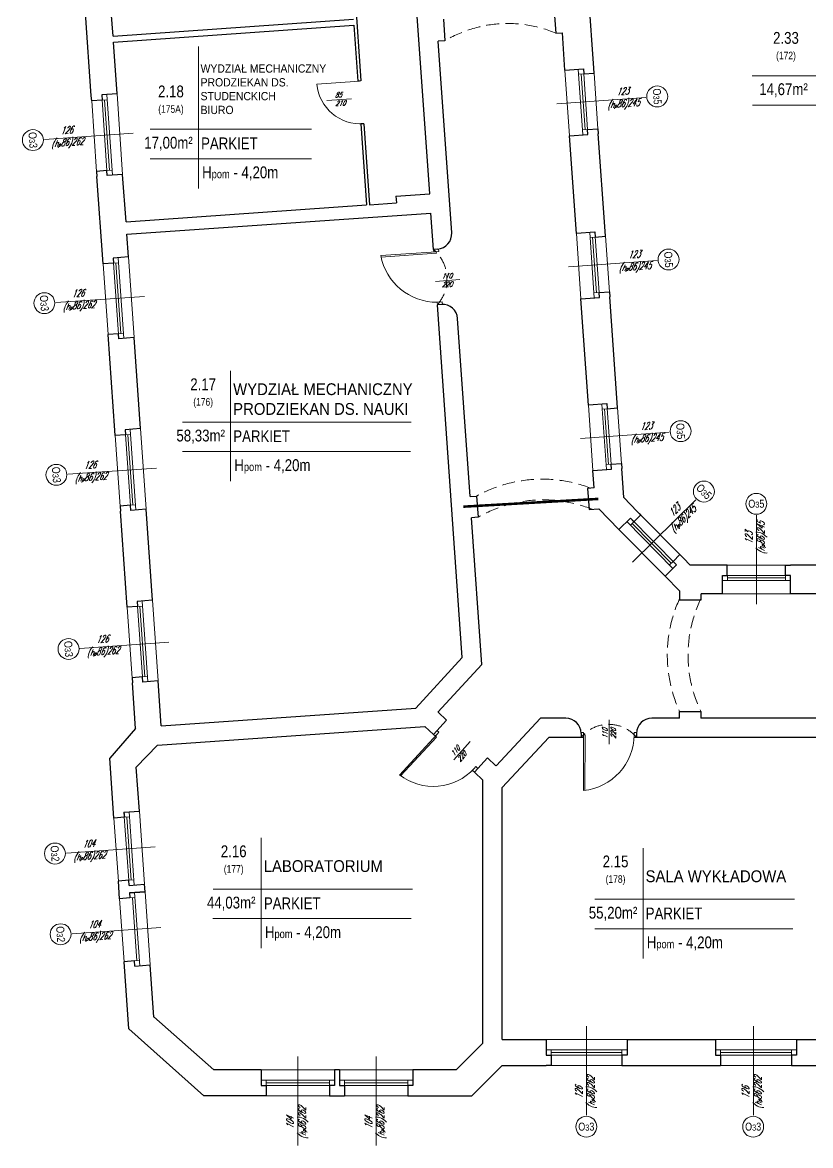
# Model space of a CAD drawing. Header units: millimetres. Extents: x -18485 to 40303, y -22087 to 35064.
# Drawn here: x 1780 to 3339, y 5087 to 7310 of the extents above; entities that cross this region are included whole.
import ezdxf

# ---------------------------------------------------------------- set-up
doc = ezdxf.new("R2010")
doc.units = ezdxf.units.MM
doc.linetypes.add('ACAD_ISO12W100', pattern=[21, 12, -3, 0, -3, 0, -3])
doc.linetypes.add('DASHED', pattern=[19.05, 12.7, -6.35])
for name, color, linetype, lineweight in [('01 parter - ściany', 2, 'Continuous', 25), ('03-01_okna', 5, 'Continuous', 15), ('03_drzwi', 1, 'Continuous', 0), ('04-1_widok', 251, 'Continuous', 5), ('04-2_nad', 251, 'DASHED', 5), ('05-03_opis', 10, 'Continuous', 5)]:
    doc.layers.add(name, color=color, linetype=linetype, lineweight=lineweight)
doc.styles.add('ariel', font='arial.ttf', dxfattribs={"width": 0.8})
doc.styles.add('ariel_wym', font='simplex.shx', dxfattribs={"width": 0.65, "oblique": 25})

msp = doc.modelspace()

# ---------------------------------------------------------------- linework, layer by layer
at = {"layer": '01 parter - ściany'}
for p, q in [((2585.6, 6970.6), (2533.4, 7716.7)), ((2421.7, 7594.5), (2449.7, 7194.1)), ((2910, 7219.3), (2896.5, 7412.3)), ((1916.4, 7164.9), (1905, 7328)), ((1959.3, 7283), (1955.9, 7331.5)), ((1959.3, 7283), (2435.1, 7316.3)), ((2612.7, 7316.3), (2615.7, 7273.4)), ((2832, 7331.6), (2835, 7288.7)), ((1960.1, 7271.1), (2435.9, 7304.4)), ((2435.9, 7304.4), (2443.7, 7193.7)), ((2835, 7288.7), (2848, 7289.6)), ((1967.3, 7168.4), (1960.1, 7271.1)), ((2615.7, 7273.4), (2602.6, 7272.5)), ((2629.1, 6893.4), (2602.6, 7272.5)), ((2853.2, 7215.1), (2848, 7289.4)), ((2853.2, 7215.3), (2889.6, 7217.9)), ((2449.7, 7194.1), (2443.7, 7193.7)), ((1917.1, 7154.9), (1916.4, 7164.9)), ((1937.6, 7156.3), (1917.1, 7154.9)), ((1967.3, 7168.4), (1936.9, 7166.3)), ((1936.9, 7166.3), (1937.6, 7156.3)), ((2455.6, 7109.4), (2449.6, 7108.9)), ((2449.6, 7109.1), (2460.8, 6948.8)), ((2455.6, 7109.4), (2466.8, 6949.2)), ((2932.6, 6896.6), (2919.1, 7089.6)), ((2862.2, 7085.6), (2898.7, 7088.2)), ((2875.8, 6892.4), (2862.3, 7085.4)), ((1947.3, 7016.7), (1926.9, 7015.2)), ((1926.9, 7015.2), (1927.6, 7005.2)), ((1939.7, 6832.2), (1927.6, 7005.2)), ((1948, 7006.7), (1947.3, 7016.7)), ((1978.4, 7008.8), (1948, 7006.7)), ((1985, 6915.5), (1978.4, 7008.8)), ((2518.8, 6965.9), (2585.6, 6970.6)), ((2518.8, 6965.9), (2519.7, 6952.9)), ((1985, 6915.5), (2460.8, 6948.8)), ((2466.8, 6949.2), (2519.7, 6952.9)), ((1986.7, 6890.6), (2588.2, 6932.7)), ((2593.3, 6860.8), (2588.2, 6932.7)), ((1989.9, 6845.7), (1986.7, 6890.6)), ((2875.7, 6892.6), (2912.2, 6895.2)), ((1989.9, 6845.7), (1959.4, 6843.6)), ((2601.2, 6861.4), (2593.3, 6860.8)), ((1960.1, 6833.6), (1939.7, 6832.2)), ((1959.4, 6843.6), (1960.1, 6833.6)), ((2884.8, 6762.9), (2921.2, 6765.5)), ((2899.5, 6552.7), (2884.8, 6762.7)), ((2956.4, 6556.9), (2941.7, 6766.9)), ((2608.9, 6751.7), (2600.9, 6751.1)), ((2649.7, 6053.1), (2600.9, 6751.1)), ((2665.6, 6371.7), (2640.9, 6723.8)), ((1969.9, 6693.9), (1949.4, 6692.5)), ((1962.7, 6502.5), (1949.4, 6692.5)), ((1970.6, 6684), (1969.9, 6693.9)), ((2001, 6686.1), (1970.6, 6684)), ((2013.6, 6506), (2001, 6686.1)), ((2899.5, 6552.9), (2935.9, 6555.5)), ((1963.4, 6492.5), (1962.7, 6502.5)), ((1983.9, 6493.9), (1963.4, 6492.5)), ((2013.6, 6506), (1983.2, 6503.9)), ((1983.2, 6503.9), (1983.9, 6493.9)), ((2908.6, 6423.3), (2945, 6425.8)), ((2911, 6388.6), (2908.6, 6423)), ((2969.4, 6369.7), (2965.4, 6427.2)), ((2911, 6388.8), (2898, 6387.9)), ((2898, 6387.9), (2900.9, 6346)), ((2665.6, 6371.7), (2678.5, 6372.6)), ((2678.5, 6372.6), (2681.5, 6330.7)), ((2996.3, 6342.4), (2969.4, 6369.7)), ((1993.6, 6354.3), (1973.2, 6352.8)), ((1973.2, 6352.8), (1973.9, 6342.9)), ((1987.2, 6152.8), (1973.9, 6342.9)), ((1994.3, 6344.3), (1993.6, 6354.3)), ((2024.8, 6346.4), (1994.3, 6344.3)), ((2037.4, 6166.4), (2024.8, 6346.4)), ((2900.9, 6346), (2919.9, 6347.4)), ((2960, 6306.6), (2919.9, 6347.4)), ((2681.5, 6330.7), (2668.5, 6329.8)), ((2688.8, 6039.5), (2668.5, 6329.8)), ((2982.7, 6329), (2960, 6306.6)), ((3101, 6236), (3087.5, 6249.7)), ((3073.9, 6236.3), (3051.1, 6214)), ((3165, 6236), (3101, 6236)), ((3490.9, 6236), (3299.5, 6236)), ((3490.9, 6236), (3299.5, 6236)), ((3079.6, 6185), (3051.1, 6214)), ((3165, 6179), (3165, 6215.5)), ((3299.5, 6179), (3299.5, 6215.5)), ((3299.5, 6179), (3299.5, 6215.5)), ((3299.5, 6179), (3299.5, 6215.5)), ((3079.6, 6185), (3079.6, 6167.6)), ((3122.6, 6167.6), (3122.6, 6179)), ((3165, 6179), (3122.6, 6179)), ((3490.9, 6179), (3299.4, 6179)), ((2037.4, 6166.4), (2006.9, 6164.2)), ((2006.9, 6164.2), (2007.6, 6154.3)), ((3079.6, 6167.6), (3122.6, 6167.6)), ((2007.6, 6154.3), (1987.2, 6152.8)), ((2558, 5953.2), (2649.7, 6053.1)), ((2601.9, 5944.9), (2688.8, 6039.5)), ((2017.4, 6014.6), (1996.9, 6013.2)), ((1996.9, 6013.2), (1997.6, 6003.2)), ((2004, 5912.4), (1997.6, 6003.2)), ((2018.1, 6004.6), (2017.4, 6014.6)), ((2048.5, 6006.8), (2018.1, 6004.6)), ((2054.7, 5918), (2048.5, 6006.8)), ((2054.7, 5918), (2558, 5953.2)), ((2602.1, 5944.7), (2619.1, 5929)), ((3079.9, 5933), (3079.9, 5946)), ((3079.9, 5946), (3121.9, 5946)), ((3121.9, 5946), (3121.9, 5933)), ((2004, 5912.4), (1953, 5853.7)), ((2004, 5912.4), (1953, 5853.7)), ((2047.5, 5879.4), (2576.3, 5916.8)), ((2576.3, 5916.8), (2593.2, 5901.1)), ((2619.1, 5929), (2593.2, 5901.1)), ((2716.8, 5838.5), (2804.9, 5933)), ((2854.9, 5933), (2804.9, 5933)), ((3079.9, 5933), (3024.9, 5933)), ((3916.9, 5933), (3121.9, 5933)), ((2728.9, 5795.7), (2821.4, 5895)), ((2884.9, 5895), (2821.4, 5895)), ((2884.9, 5903), (2884.9, 5895)), ((2994.9, 5903), (2994.9, 5895)), ((3651.9, 5895), (2994.9, 5895)), ((2005.3, 5836.2), (2047.5, 5879.4)), ((1961.2, 5735.5), (1953, 5853.7)), ((1961.2, 5735.5), (1953, 5853.7)), ((2699.8, 5854.3), (2674, 5826.4)), ((2699.8, 5854.3), (2716.7, 5838.6)), ((2011.4, 5749), (2005.3, 5836.2)), ((2674, 5826.4), (2690.9, 5810.7)), ((2690.9, 5290.1), (2690.9, 5810.7)), ((2728.9, 5297), (2728.9, 5795.7)), ((1981.7, 5736.9), (1961.2, 5735.5)), ((1981, 5746.9), (2011.4, 5749)), ((1981, 5746.9), (1981.7, 5736.9)), ((1990.4, 5612.2), (1970, 5610.8)), ((1972.4, 5575.9), (1970, 5610.8)), ((1972.4, 5575.9), (1970, 5610.8)), ((1972.4, 5575.9), (1970, 5610.8)), ((1991.1, 5602.2), (1990.4, 5612.2)), ((1991.1, 5602.2), (2021.5, 5604.4)), ((2022.6, 5589.4), (2021.5, 5604.4)), ((2022.6, 5589.4), (2021.5, 5604.4)), ((1992.1, 5587.3), (2022.6, 5589.4)), ((2022.6, 5589.4), (1992.1, 5587.3)), ((1992.1, 5587.3), (1992.8, 5577.3)), ((1992.8, 5577.3), (1972.4, 5575.9)), ((2001.6, 5452.6), (1981.1, 5451.2)), ((1990.4, 5318.1), (1981.1, 5451.2)), ((1990.4, 5318.1), (1981.1, 5451.2)), ((2002.3, 5442.6), (2001.6, 5452.6)), ((2002.3, 5442.6), (2032.7, 5444.7)), ((2039.9, 5341.1), (2032.7, 5444.7)), ((2039.8, 5342.4), (2158.5, 5237)), ((1990.4, 5318.1), (2139.1, 5186)), ((2690.9, 5290.1), (2637.9, 5237)), ((2728.9, 5297), (2815.9, 5297)), ((2815.9, 5297), (2815.9, 5266.5)), ((2975.9, 5297), (3150.9, 5297)), ((2975.9, 5297), (2975.9, 5266.5)), ((3150.9, 5297), (3150.9, 5266.5)), ((3310.9, 5297), (3485.9, 5297)), ((3310.9, 5297), (3310.9, 5266.5)), ((2729.3, 5246), (2669.3, 5186)), ((2729.3, 5246), (2815.9, 5246)), ((2815.9, 5266.5), (2825.9, 5266.5)), ((2825.9, 5246), (2815.9, 5246)), ((2825.9, 5266.5), (2825.9, 5246)), ((2975.9, 5266.5), (2965.9, 5266.5)), ((2965.9, 5266.5), (2965.9, 5246)), ((2965.9, 5246), (2975.9, 5246)), ((2975.9, 5246), (3160.9, 5246)), ((3150.9, 5266.5), (3160.9, 5266.5)), ((3160.9, 5266.5), (3160.9, 5246)), ((3310.9, 5266.5), (3300.9, 5266.5)), ((3300.9, 5266.5), (3300.9, 5246)), ((3300.9, 5246), (3495.9, 5246)), ((2252.4, 5237), (2158.5, 5237)), ((2252.4, 5237), (2252.4, 5206.5)), ((2397.4, 5237), (2397.4, 5206.5)), ((2407.4, 5237), (2397.4, 5237)), ((2407.4, 5237), (2407.4, 5206.5)), ((2552.4, 5237), (2552.4, 5206.5)), ((2637.9, 5237), (2552.4, 5237)), ((2252.4, 5206.5), (2262.4, 5206.5)), ((2262.4, 5206.5), (2262.4, 5186)), ((2397.4, 5206.5), (2387.4, 5206.5)), ((2387.4, 5206.5), (2387.4, 5186)), ((2407.4, 5206.5), (2417.4, 5206.5)), ((2417.4, 5206.5), (2417.4, 5186)), ((2552.4, 5206.5), (2542.4, 5206.5)), ((2542.4, 5206.5), (2542.4, 5186)), ((2262.4, 5186), (2139.1, 5186)), ((2387.4, 5186), (2417.4, 5186)), ((2542.4, 5186), (2669.3, 5186))]:
    msp.add_line(p, q, dxfattribs=at)
at = {"layer": '01 parter - ściany', "linetype": 'Continuous', "lineweight": 0}
for p, q in [((2397.4, 5237), (2397.4, 5206.5)), ((2552.4, 5237), (2552.4, 5206.5))]:
    msp.add_line(p, q, dxfattribs=at)
at = {"layer": '01 parter - ściany'}
for points in [[(2889.6, 7217.9), (2890.3, 7207.9), (2910.7, 7209.3), (2910, 7219.3)], [(2898.7, 7088.2), (2898, 7098.2), (2918.4, 7099.6), (2919.1, 7089.6)], [(2912.2, 6895.2), (2912.8, 6885.2), (2933.3, 6886.6), (2932.6, 6896.6)], [(2921.2, 6765.5), (2920.5, 6775.5), (2941, 6776.9), (2941.7, 6766.9)], [(2935.9, 6555.5), (2936.6, 6545.5), (2957.1, 6546.9), (2956.4, 6556.9)], [(2945, 6425.8), (2944.3, 6435.8), (2964.7, 6437.2), (2965.4, 6427.2)], [(2982.7, 6329), (2989.7, 6321.9), (3003.3, 6335.3), (2996.3, 6342.4)], [(3073.9, 6236.3), (3066.9, 6243.4), (3080.5, 6256.8), (3087.5, 6249.7)], [(3165, 6215.5), (3173.7, 6215.5), (3173.7, 6236), (3163.7, 6236)], [(3299.5, 6215.5), (3289.5, 6215.5), (3289.5, 6236), (3299.5, 6236)]]:
    msp.add_lwpolyline(points, dxfattribs=at)
for centre, start, end in [((2599.2, 6891.3), 274, 4), ((2611, 6721.7), 4, 94), ((2854.9, 5903), 0, 90), ((3024.9, 5903), 90, 180)]:
    msp.add_arc(centre, 30, start, end, dxfattribs=at)
at = {"layer": '03-01_okna', "linetype": 'Continuous', "lineweight": 0}
for p, q in [((2888.7, 7087.5), (2879.6, 7217.2)), ((2890.3, 7207.9), (2880.3, 7207.2)), ((2893, 7097.8), (2885.3, 7207.5)), ((2898.7, 7088.2), (2889.6, 7217.9)), ((2910, 7219.3), (2919.1, 7089.6)), ((1948, 7006.7), (1936.9, 7166.3)), ((1947.5, 7157), (1937.6, 7156.3)), ((1952.3, 7017), (1942.5, 7156.7)), ((1958, 7007.4), (1946.8, 7167)), ((1926.9, 7015.2), (1917.1, 7154.9)), ((2898, 7098.2), (2888, 7097.5)), ((1957.3, 7017.4), (1947.3, 7016.7)), ((2911.2, 6764.8), (2902.2, 6894.5)), ((2921.2, 6765.5), (2912.2, 6895.2)), ((2932.6, 6896.6), (2941.7, 6766.9)), ((2912.8, 6885.2), (2902.9, 6884.5)), ((2915.5, 6775.1), (2907.9, 6884.8)), ((1949.4, 6692.5), (1939.7, 6832.2)), ((1970.6, 6684), (1959.4, 6843.6)), ((1970.1, 6834.3), (1960.1, 6833.6)), ((1974.9, 6694.3), (1965.1, 6834)), ((1980.6, 6684.7), (1969.4, 6844.3)), ((2920.5, 6775.5), (2910.5, 6774.8)), ((1979.9, 6694.6), (1969.9, 6693.9)), ((2956.4, 6556.9), (2965.4, 6427.2)), ((2935, 6425.1), (2925.9, 6554.8)), ((2936.6, 6545.5), (2926.6, 6544.8)), ((2939.3, 6435.4), (2931.6, 6545.2)), ((2945, 6425.8), (2935.9, 6555.5)), ((1973.9, 6342.9), (1962.7, 6502.5)), ((1994.3, 6344.3), (1983.2, 6503.9)), ((1993.9, 6494.6), (1983.9, 6493.9)), ((1998.6, 6354.6), (1988.9, 6494.3)), ((2004.3, 6345), (1993.2, 6504.6)), ((2944.3, 6435.8), (2934.3, 6435.1)), ((2003.6, 6355), (1993.6, 6354.3)), ((3087.5, 6249.7), (2996.3, 6342.4)), ((3066.8, 6229.3), (2975.6, 6322)), ((2989.7, 6321.9), (2982.6, 6314.8)), ((3073.9, 6236.3), (2982.7, 6329)), ((3063.3, 6239.9), (2986.2, 6318.4)), ((3066.9, 6243.4), (3059.7, 6236.4)), ((3165, 6236), (3299.5, 6236)), ((3165, 6215.5), (3299.5, 6215.5)), ((3165, 6205.5), (3299.5, 6205.5)), ((3174.6, 6205.5), (3174.6, 6215.5)), ((3174.6, 6210.5), (3289.5, 6210.5)), ((3289.5, 6205.5), (3289.5, 6215.5)), ((2017.4, 6014.6), (2006.9, 6164.2)), ((2028.1, 6005.3), (2016.9, 6164.9)), ((1997.6, 6003.2), (1987.2, 6152.8)), ((2017.6, 6155), (2007.6, 6154.3)), ((2022.4, 6015), (2012.6, 6154.6)), ((2027.4, 6015.3), (2017.4, 6014.6)), ((1961.2, 5735.5), (1970, 5610.8)), ((1990.4, 5612.2), (1981, 5746.9)), ((1991.7, 5737.6), (1981.7, 5736.9)), ((1995.4, 5612.6), (1986.7, 5737.2)), ((2001.1, 5602.9), (1991, 5747.6)), ((2000.4, 5612.9), (1990.4, 5612.2)), ((2012.2, 5443.3), (2002.1, 5588)), ((1981.1, 5451.2), (1972.4, 5575.9)), ((2002.8, 5578), (1992.8, 5577.3)), ((2006.5, 5452.9), (1997.8, 5577.6)), ((2011.5, 5453.3), (2001.6, 5452.6)), ((2975.9, 5276.5), (2815.9, 5276.5)), ((2825.9, 5276.5), (2825.9, 5266.5)), ((2965.9, 5271.5), (2825.9, 5271.5)), ((2965.9, 5276.5), (2965.9, 5266.5)), ((3310.9, 5276.5), (3150.9, 5276.5)), ((3160.9, 5276.5), (3160.9, 5266.5)), ((3300.9, 5271.5), (3160.9, 5271.5)), ((3300.9, 5276.5), (3300.9, 5266.5)), ((2975.9, 5266.5), (2815.9, 5266.5)), ((2975.9, 5246), (2815.9, 5246)), ((3310.9, 5266.5), (3150.9, 5266.5)), ((3300.9, 5246), (3150.9, 5246)), ((2252.4, 5216.5), (2397.4, 5216.5)), ((2252.4, 5206.5), (2397.4, 5206.5)), ((2262.4, 5216.5), (2262.4, 5206.5)), ((2262.4, 5211.5), (2387.4, 5211.5)), ((2387.4, 5216.5), (2387.4, 5206.5)), ((2407.4, 5216.5), (2552.4, 5216.5)), ((2407.4, 5206.5), (2552.4, 5206.5)), ((2417.4, 5216.5), (2417.4, 5206.5)), ((2417.4, 5211.5), (2542.4, 5211.5)), ((2542.4, 5216.5), (2542.4, 5206.5)), ((2262.4, 5186), (2387.4, 5186)), ((2417.4, 5186), (2542.4, 5186))]:
    msp.add_line(p, q, dxfattribs=at)
at = {"layer": '03_drzwi'}
for p, q in [((2447, 7193.9), (2362.2, 7188)), ((2382.3, 7155.7), (2430.7, 7159)), ((2598.6, 6856.2), (2488.9, 6848.5)), ((2598.8, 6853.2), (2489.1, 6845.5)), ((2593.6, 6855.8), (2593.3, 6860.8)), ((2603.6, 6856.5), (2593.6, 6855.8)), ((2598.6, 6856.2), (2603.6, 6856.5)), ((2598.8, 6853.2), (2598.6, 6856.2)), ((2603.6, 6856.5), (2603.2, 6861.5)), ((2597.1, 6797.5), (2645.4, 6800.9)), ((2610.6, 6756.8), (2600.6, 6756.1)), ((2610.6, 6756.8), (2610.9, 6751.8)), ((2600.6, 6756.1), (2600.9, 6751.1)), ((2940.7, 5881.6), (2940.7, 5930.1)), ((2600.3, 5901.4), (2525.6, 5820.6)), ((2599.1, 5895.7), (2528, 5818.9)), ((2596.9, 5897.7), (2593.2, 5901.1)), ((2603.7, 5905.1), (2596.9, 5897.7)), ((2599.1, 5895.7), (2596.9, 5897.7)), ((2600, 5908.5), (2603.7, 5905.1)), ((2884.9, 5905), (2889.9, 5905)), ((2889.9, 5895), (2884.9, 5895)), ((2889.9, 5905), (2889.9, 5895)), ((2889.9, 5900), (2889.9, 5790)), ((2892.9, 5900), (2889.9, 5900)), ((2892.9, 5900), (2892.8, 5790.3)), ((2989.9, 5895), (2989.9, 5905)), ((2989.9, 5905), (2994.9, 5905)), ((2994.9, 5895), (2989.9, 5895)), ((2665.9, 5886.6), (2633.2, 5850.9)), ((2670.3, 5829.8), (2677.1, 5837.2)), ((2674, 5826.4), (2670.3, 5829.8)), ((2677.1, 5837.2), (2680.8, 5833.8))]:
    msp.add_line(p, q, dxfattribs=at)
for centre, radius, start, end in [((2448.8, 7196), 86.9, 185.2755, 274.5099), ((2600.5, 6869.7), 113.6, 190.7412, 270.0532), ((2879.1, 5900.2), 110.7, 275.5697, 359.8829), ((2592.6, 5908.9), 110.7, 232.7971, 317.1104)]:
    msp.add_arc(centre, radius, start, end, dxfattribs=at)
at = {"layer": '04-1_widok'}
for p, q in [((2862.3, 7085.4), (2853.2, 7215.1)), ((1967.3, 7168.4), (1978.4, 7008.8)), ((2884.8, 6762.7), (2875.8, 6892.4)), ((1989.9, 6845.7), (2001, 6686.1)), ((2908.6, 6423), (2899.5, 6552.7)), ((2013.6, 6506), (2024.8, 6346.4)), ((3051.1, 6214), (2960, 6306.6)), ((3299.5, 6179), (3165, 6179)), ((2037.4, 6166.4), (2048.5, 6006.8)), ((2021.5, 5604.4), (2011.4, 5749)), ((2022.6, 5589.4), (2032.7, 5444.7)), ((2815.9, 5297), (2975.9, 5297)), ((3150.9, 5297), (3310.9, 5297)), ((2397.4, 5237), (2252.4, 5237)), ((2552.4, 5237), (2407.4, 5237))]:
    msp.add_line(p, q, dxfattribs=at)
at = {"layer": '04-2_nad', "ltscale": 2}
for centre, radius, start, end in [((2740.5, 7062.9), 244.9, 67.3133, 120.6867), ((2541.4, 6802.1), 78.4, 319.4499, 48.5501), ((2808.2, 6138.2), 267.9, 69.0503, 118.9497), ((2810.4, 6107.3), 257.9, 68.0151, 119.9849), ((3323.5, 6058), 267.9, 155.0503, 204.9497), ((3354.5, 6058), 257.9, 154.0151, 205.9849), ((2939.9, 5849.7), 71.2, 39.4665, 140.5335)]:
    msp.add_arc(centre, radius, start, end, dxfattribs=at)
at = {"layer": '05-03_opis'}
for p, q in [((2128.3, 7262), (2128.3, 6981.3)), ((3223.1, 7204.5), (3701.7, 7204.5)), ((3224.1, 7146.2), (3700.3, 7146.2)), ((2033.1, 7098.6), (2351.8, 7098.6)), ((2032.8, 7040.2), (2351.8, 7040.2)), ((2192, 6620.2), (2192, 6401.8)), ((2096.8, 6519.1), (2548.9, 6519.1)), ((2096.5, 6460.7), (2547.6, 6460.7)), ((2252.5, 5696.1), (2252.5, 5477.7)), ((3007.7, 5675.9), (3007.7, 5457.5)), ((2157.2, 5594.9), (2551.7, 5594.9)), ((2912.4, 5574.8), (3306.9, 5574.8)), ((2157, 5536.6), (2548.7, 5536.6)), ((2912.2, 5516.4), (3303.9, 5516.4))]:
    msp.add_line(p, q, dxfattribs=at)
at = {"layer": '05-03_opis', "lineweight": 0}
for p, q in [((2837.4, 7149.1), (3013, 7161.3)), ((1999.2, 7090.5), (1823.6, 7078.2)), ((2859.9, 6826.4), (3035.5, 6838.6)), ((2021.8, 6767.7), (1846.2, 6755.5)), ((2883.7, 6486.7), (3059.3, 6499)), ((2045.5, 6428.1), (1869.9, 6415.8)), ((2986.7, 6241.8), (3112.2, 6365.2)), ((3232.2, 6158.6), (3232.2, 6334.6)), ((2069.6, 6083.4), (1894, 6071.1)), ((2042.8, 5678.5), (1867.2, 5666.2)), ((2053.9, 5518.9), (1878.4, 5506.6)), ((2895.9, 5323.4), (2895.9, 5147.4)), ((3225.9, 5323.4), (3225.9, 5147.4)), ((2324.9, 5263.4), (2324.9, 5087.4)), ((2479.9, 5263.4), (2479.9, 5087.4))]:
    msp.add_line(p, q, dxfattribs=at)
at = {"layer": '05-03_opis', "linetype": 'ACAD_ISO12W100', "ltscale": 5, "const_width": 5}
msp.add_lwpolyline([(2652.2, 6351.6), (2919.2, 6367)], dxfattribs=at)
at = {"layer": '05-03_opis', "lineweight": 0}
for centre in [(3035.6, 7163.4), (1800.9, 7077.1), (3058.1, 6840.7), (1823.5, 6754.4), (3081.9, 6501), (1847.3, 6414.7), (3128, 6381.5), (3231.7, 6357.3), (1871.4, 6070), (1844.5, 5665.2), (1855.7, 5505.5), (2895.4, 5124.7), (3225.4, 5124.7)]:
    msp.add_circle(centre, 20.7, dxfattribs=at)

# ---------------------------------------------------------------- texts
at = {"layer": '03_drzwi', "char_height": 10, "width": 46.175, "attachment_point": 1, "style": 'ariel_wym'}
for s, insert, rotation in [('85\\P210', (2397.8, 7171.3), 2.2555), ('110\\P220', (2608.9, 6812.9), 2.2555), ('110\\P220', (2927.3, 5892.4), 90.5664), ('110\\P220', (2625.7, 5863.3), 49.7001)]:
    msp.add_mtext(s, dxfattribs=dict(at, insert=insert, rotation=rotation))
at = {"layer": '05-03_opis', "style": 'ariel'}
for s, insert, char_height, width, attachment_point in [('{\\fArial|b0|i0|c238|p34;2.33\\P\\H0.6404x;(172)}', (3290.3, 7261.7), 23.423, 108.913, 5), ('\\W0.9;{\\fArial|b0|i0|c238|p34;WYDZIAŁ MECHANICZNY\\PPRODZIEKAN DS. STUDENCKICH \\PBIURO}', (2132.5, 7177.6), 16.396, 249.646, 4), ('{\\fArial|b0|i0|c238|p34;2.18\\P\\H0.6404x;(175A)}', (2073.9, 7155.8), 23.423, 108.913, 5), ('{\\fArial|b0|i0|c238|p34;14,67m²}', (3285.4, 7175.6), 23.423, 108.913, 5), ('{\\fArial|b0|i0|c238|p34;17,00m²}', (2069, 7069.7), 23.423, 108.913, 5), ('{\\fArial|b0|i0|c238|p34;PARKIET}', (2133.5, 7070.5), 23.423, 322.789, 4), ('{\\fArial|b0|i0|c238|p34; H\\H0.7x;pom\\H1.429x; - 4,20m}', (2128.3, 7010.8), 23.423, 322.789, 4), ('{\\fArial|b0|i0|c238|p34;2.17\\P\\H0.6404x;(176)}', (2137.6, 6576.3), 23.423, 108.913, 5), ('\\W0.9;{\\fArial|b0|i0|c238|p34;WYDZIAŁ MECHANICZNY\\PPRODZIEKAN DS. NAUKI}', (2196.9, 6564.4), 23.423, 356.637, 4), ('{\\fArial|b0|i0|c238|p34;58,33m²}', (2132.7, 6490.2), 23.423, 108.913, 5), ('{\\fArial|b0|i0|c238|p34;PARKIET}', (2197.2, 6491), 23.423, 322.789, 4), ('{\\fArial|b0|i0|c238|p34; H\\H0.7x;pom\\H1.429x; - 4,20m}', (2192, 6431.3), 23.423, 322.789, 4), ('{\\fArial|b0|i0|c238|p34;2.16\\P\\H0.6404x;(177)}', (2198, 5652.1), 23.423, 108.913, 5), ('\\W0.9;{\\fArial|b0|i0|c238|p34;LABORATORIUM}', (2257.4, 5640.2), 23.423, 356.637, 4), ('{\\fArial|b0|i0|c238|p34;2.15\\P\\H0.6404x;(178)}', (2953.2, 5632), 23.423, 108.913, 5), ('\\W0.9;{\\fArial|b0|i0|c238|p34;SALA WYKŁADOWA}', (3012.6, 5620.1), 23.423, 356.637, 4), ('{\\fArial|b0|i0|c238|p34;44,03m²}', (2193.1, 5566), 23.423, 108.913, 5), ('{\\fArial|b0|i0|c238|p34;PARKIET}', (2257.7, 5566.8), 23.423, 322.789, 4), ('{\\fArial|b0|i0|c238|p34;55,20m²}', (2948.3, 5545.9), 23.423, 108.913, 5), ('{\\fArial|b0|i0|c238|p34;PARKIET}', (3012.9, 5546.7), 23.423, 322.789, 4), ('{\\fArial|b0|i0|c238|p34; H\\H0.7x;pom\\H1.429x; - 4,20m}', (2252.5, 5507.1), 23.423, 322.789, 4), ('{\\fArial|b0|i0|c238|p34; H\\H0.7x;pom\\H1.429x; - 4,20m}', (3007.7, 5487), 23.423, 322.789, 4)]:
    msp.add_mtext(s, dxfattribs=dict(at, insert=insert, char_height=char_height, width=width, attachment_point=attachment_point))
at = {"layer": '05-03_opis', "lineweight": 0, "attachment_point": 5}
for s, insert, char_height, width, rotation, style in [('123\\P({\\H0.8333x;h\\H0.6x;p}86)245', (2968.1, 7159.3), 14.4, 62.661, 4, 'ariel_wym'), ('O{\\H0.7576x;3}5', (3035.6, 7163.4), 15.84, 75.194, 274, 'ariel'), ('O{\\H0.7576x;3}3', (1800.9, 7077.1), 15.84, 75.194, 274, 'ariel'), ('126\\P({\\H0.8333x;h\\H0.6x;p}86)262', (1868.3, 7082.4), 14.4, 62.661, 4, 'ariel_wym'), ('123\\P({\\H0.8333x;h\\H0.6x;p}86)245', (2990.7, 6836.6), 14.4, 62.661, 4, 'ariel_wym'), ('O{\\H0.7576x;3}5', (3058.1, 6840.7), 15.84, 75.194, 274, 'ariel'), ('126\\P({\\H0.8333x;h\\H0.6x;p}86)262', (1890.9, 6759.7), 14.4, 62.661, 4, 'ariel_wym'), ('O{\\H0.7576x;3}3', (1823.5, 6754.4), 15.84, 75.194, 274, 'ariel'), ('123\\P({\\H0.8333x;h\\H0.6x;p}86)245', (3014.4, 6496.9), 14.4, 62.661, 4, 'ariel_wym'), ('O{\\H0.7576x;3}5', (3081.9, 6501), 15.84, 75.194, 274, 'ariel'), ('O{\\H0.7576x;3}3', (1847.3, 6414.7), 15.84, 75.194, 274, 'ariel'), ('126\\P({\\H0.8333x;h\\H0.6x;p}86)262', (1914.6, 6420), 14.4, 62.661, 4, 'ariel_wym'), ('O{\\H0.7576x;3}5', (3128, 6381.5), 15.84, 75.194, 314.5337, 'ariel'), ('123\\P({\\H0.8333x;h\\H0.6x;p}86)245', (3079.5, 6334.5), 14.4, 62.661, 44.5337, 'ariel_wym'), ('123\\P({\\H0.8333x;h\\H0.6x;p}86)245', (3231.2, 6289.8), 14.4, 62.661, 90, 'ariel_wym'), ('126\\P({\\H0.8333x;h\\H0.6x;p}86)262', (1938.7, 6075.3), 14.4, 62.661, 4, 'ariel_wym'), ('O{\\H0.7576x;3}3', (1871.4, 6070), 15.84, 75.194, 274, 'ariel'), ('104\\P({\\H0.8333x;h\\H0.6x;p}86)262', (1911.9, 5670.4), 14.4, 62.661, 4, 'ariel_wym'), ('O{\\H0.7576x;3}2', (1844.5, 5665.2), 15.84, 75.194, 274, 'ariel'), ('O{\\H0.7576x;3}2', (1855.7, 5505.5), 15.84, 75.194, 274, 'ariel'), ('104\\P({\\H0.8333x;h\\H0.6x;p}86)262', (1923.1, 5510.8), 14.4, 62.661, 4, 'ariel_wym'), ('126\\P({\\H0.8333x;h\\H0.6x;p}86)262', (2894.8, 5192.3), 14.4, 62.661, 90, 'ariel_wym'), ('126\\P({\\H0.8333x;h\\H0.6x;p}86)262', (3224.8, 5192.3), 14.4, 62.661, 90, 'ariel_wym'), ('104\\P({\\H0.8333x;h\\H0.6x;p}86)262', (2323.8, 5132.3), 14.4, 62.661, 90, 'ariel_wym'), ('104\\P({\\H0.8333x;h\\H0.6x;p}86)262', (2478.8, 5132.3), 14.4, 62.661, 90, 'ariel_wym')]:
    msp.add_mtext(s, dxfattribs=dict(at, insert=insert, char_height=char_height, width=width, rotation=rotation, style=style))
at = {"layer": '05-03_opis', "lineweight": 0, "char_height": 15.84, "width": 75.194, "attachment_point": 5, "style": 'ariel'}
for s, insert in [('O{\\H0.7576x;3}5', (3231.7, 6357.3)), ('O{\\H0.7576x;3}3', (2895.4, 5124.7)), ('O{\\H0.7576x;3}3', (3225.4, 5124.7))]:
    msp.add_mtext(s, dxfattribs=dict(at, insert=insert))

doc.saveas('drawing.dxf')
